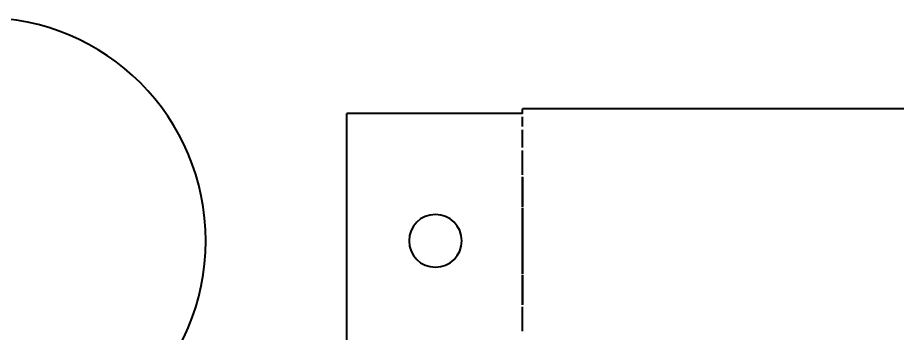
# Model space of a CAD drawing. Header units: inches. Extents: x 239 to 669, y -3424 to -2958.
# Drawn here: x 537.185 to 541.125, y -3012.258 to -3010.844 of the extents above; entities that cross this region are included whole.
import ezdxf

# ---------------------------------------------------------------- set-up
doc = ezdxf.new("R2010")
doc.units = ezdxf.units.IN
doc.header["$MEASUREMENT"] = 0
doc.layers.add('A-GENM', color=13, linetype='Continuous', lineweight=40)
doc.layers.add('P-SANR-FIXT', color=6, linetype='Continuous', lineweight=40)

# ---------------------------------------------------------------- blocks, each defined once
blk = doc.blocks.new('Faucet - Grohe K7 - Semi Pro - Faucet - Grohe K7 - Semi Pro-830454-UNIT 1')
at = {"layer": 'A-GENM', "color": 250}
for p, q in [((-6.2992, 0.5709), (-7.0866, 0.5709)), ((-7.0866, -0.5709), (-7.0866, 0.5709)), ((-1.7011, 0.5906), (-6.2992, 0.5906)), ((-6.2992, 0.5704), (-6.2992, 0.5906)), ((-6.2992, 0.5114), (-6.2992, 0.5555)), ((-3.9748, 0.5906), (-4.8919, 0.5906)), ((-6.2992, 0.4176), (-6.2992, 0.4968)), ((-6.2992, 0.2953), (-6.2992, 0.405)), ((-6.2992, 0.1528), (-6.2992, 0.286)), ((-6.2992, 0.2854), (-6.2992, 0.1531)), ((-6.2992, -0.1479), (-6.2992, 0.1479)), ((-6.2992, 0.1478), (-6.2992, -0.1478)), ((-6.2992, -0.286), (-6.2992, -0.1528)), ((-6.2992, -0.1531), (-6.2992, -0.2854)), ((-6.2992, -0.405), (-6.2992, -0.2953))]:
    blk.add_line(p, q, dxfattribs=at)
for start, end in [(0, 180), (180, 360)]:
    blk.add_arc((-6.6894, 0), 0.1181, start, end, dxfattribs=at)
blk = doc.blocks.new('Sink Kitchen-Single - 24_ X 18_25-2052092-UNIT 1')
at = {"layer": 'P-SANR-FIXT', "color": 250}
blk.add_arc((0.6177, 0.875), 1, 360, 180, dxfattribs=at)

msp = doc.modelspace()

# ---------------------------------------------------------------- block references
at = {"layer": 'A-GENM', "color": 250}
msp.add_blockref('Faucet - Grohe K7 - Semi Pro - Faucet - Grohe K7 - Semi Pro-830454-UNIT 1', (545.7453, -3011.8437), dxfattribs=at)
at = {"layer": 'P-SANR-FIXT', "color": 250, "rotation": 270.0000000000012}
msp.add_blockref('Sink Kitchen-Single - 24_ X 18_25-2052092-UNIT 1', (536.153, -3011.2261), dxfattribs=at)

doc.saveas('drawing.dxf')
